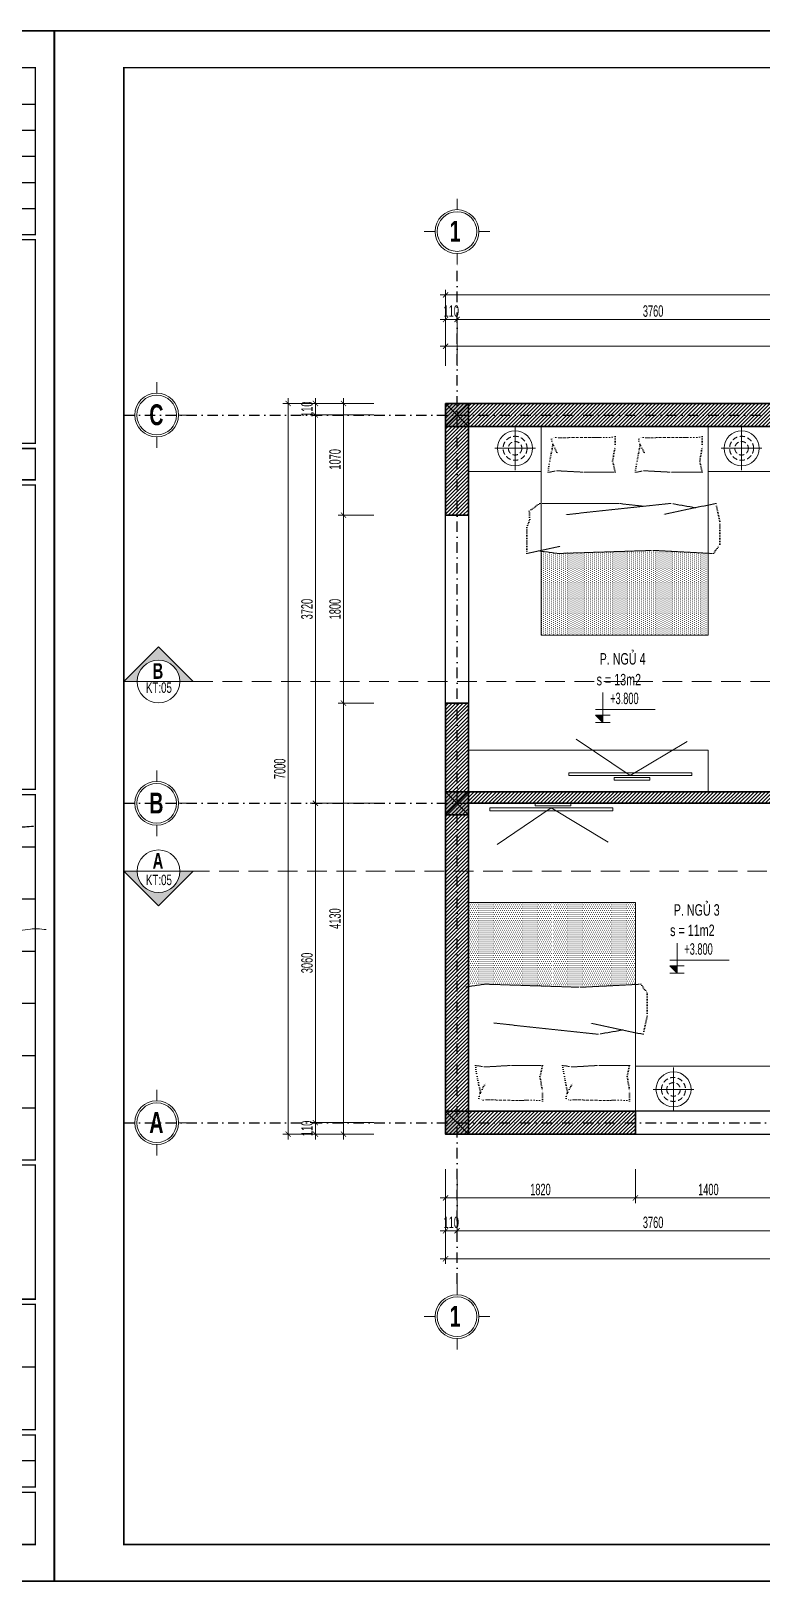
# Model space of a CAD drawing. Header units: inches. Extents: x 274208 to 641690, y -81912 to 129129.
# Drawn here: x 447897 to 454897, y 89217 to 104067 of the extents above; entities that cross this region are included whole.
import ezdxf
from ezdxf.enums import TextEntityAlignment as Align

# ---------------------------------------------------------------- set-up
doc = ezdxf.new("R2010")
doc.units = ezdxf.units.IN
doc.header["$MEASUREMENT"] = 0
doc.header["$PDMODE"] = 3
for name, pattern in [('$1$HIDDEN', [0.375, 0.25, -0.125]), ('ACAD_ISO07W100', [3, 0, -3]), ('DASHDOT', [1, 0.5, -0.25, 0, -0.25]), ('HIDDEN', [0.375, 0.25, -0.125])]:
    doc.linetypes.add(name, pattern=pattern)
for name, color, linetype, lineweight in [('01.Cut', 255, 'Continuous', 35), ('02.Thay', 145, 'Continuous', 20), ('03.Manh', 251, 'Continuous', 13), ('05.Text', 253, 'Continuous', 18), ('06.betong', 2, 'Continuous', 35), ('08.Dim', 156, 'Continuous', 15), ('09.Hatch', 250, 'Continuous', 5), ('11.Khung bo', 32, 'Continuous', 50), ('12.Khung', 36, 'Continuous', 25), ('DIM', 252, 'Continuous', 20), ('NN_KI HIEU', 22, 'Continuous', 18)]:
    doc.layers.add(name, color=color, linetype=linetype, lineweight=lineweight)
for name, color, linetype in [('NET VUA', 143, 'Continuous'), ('text', 7, 'Continuous'), ('TRUC', 250, 'DASHDOT')]:
    doc.layers.add(name, color=color, linetype=linetype)
doc.layers.add('Tpl_Bound', color=1, linetype='Continuous', plot=False)
doc.styles.add('AVANTH', font='')
doc.styles.add('AVANTHB', font='')
doc.styles.add('TT5_Text Dim', font='hoatbif.shx', dxfattribs={"width": 0.6})
doc.styles.get('AVANTH').set_extended_font_data('.VnAvantH')
doc.styles.get('AVANTHB').set_extended_font_data('.VnAvantH', bold=True)
doc.dimstyles.new('TT5_Dim 1-50', dxfattribs={"dimscale": 50, "dimtxt": 2.2, "dimasz": 1, "dimexe": 1, "dimexo": 0.5, "dimgap": 0.5, "dimtad": 1, "dimdec": 0, "dimzin": 0, "dimdsep": 46, "dimtxsty": 'TT5_Text Dim', "dimblk": 'ARCHTICK', "dimcen": 0, "dimdle": 1, "dimclrd": 256, "dimclre": 256, "dimclrt": 1, "dimadec": 0, "dimazin": 0, "dimtfac": 0.015, "dimtdec": 0, "dimtix": 1, "dimtmove": 2, "dimatfit": 3, "dimldrblk": 'DOT', "dimfxl": 1, "dimtolj": 1, "dimtzin": 0, "dimlwd": -1, "dimlwe": -1, "dimarcsym": 1})

# ---------------------------------------------------------------- blocks, each defined once
blk = doc.blocks.new('100')
at = {"layer": '05.Text', "color": 1}
blk.add_arc((1901175, -931477), 3.2, 294.4268, 78.1554, dxfattribs=at)
for points, knots in [([(1899973, -931202), (1899967, -931200), (1899954, -931196), (1899938, -931203), (1899921, -931213), (1899904, -931232), (1899888, -931254), (1899873, -931280), (1899858, -931304), (1899845, -931331), (1899823, -931367), (1899803, -931414), (1899787, -931444), (1899771, -931483), (1899770, -931436), (1899785, -931413), (1899815, -931393), (1899836, -931391), (1899852, -931395), (1899861, -931406), (1899863, -931422), (1899859, -931447), (1899853, -931471), (1899843, -931498), (1899835, -931518), (1899808, -931572), (1899849, -931495), (1899866, -931465), (1899879, -931439), (1899894, -931428), (1899907, -931427), (1899911, -931438), (1899910, -931450), (1899905, -931465), (1899898, -931484), (1899890, -931509), (1899883, -931532), (1899866, -931581), (1899892, -931515), (1899904, -931486), (1899917, -931461), (1899934, -931439), (1899958, -931433), (1899972, -931447), (1899973, -931464), (1899969, -931478), (1899965, -931493), (1899957, -931508), (1899946, -931551), (1899963, -931503), (1899974, -931480), (1899983, -931445), (1900000, -931421), (1900020, -931411), (1900038, -931414), (1900044, -931426), (1900043, -931438), (1900042, -931451), (1900040, -931464), (1900037, -931478), (1900033, -931488), (1900029, -931500), (1900023, -931514), (1900006, -931554), (1900039, -931496), (1900053, -931468), (1900076, -931426), (1900096, -931405), (1900119, -931393), (1900136, -931407), (1900135, -931429), (1900129, -931452), (1900118, -931473), (1900113, -931491), (1900104, -931504), (1900098, -931513), (1900083, -931522), (1900083, -931497), (1900082, -931479), (1900087, -931447), (1900090, -931412), (1900108, -931364), (1900141, -931301), (1900188, -931216), (1900258, -931142), (1900329, -931084), (1900391, -931029), (1900463, -930996), (1900528, -930964), (1900585, -930952), (1900634, -930954), (1900661, -930993), (1900653, -931044), (1900623, -931100), (1900584, -931174), (1900522, -931236), (1900461, -931308), (1900391, -931375), (1900300, -931445), (1900213, -931523), (1900118, -931599), (1900022, -931665), (1899919, -931736), (1899859, -931775), (1899777, -931844), (1899852, -931830), (1899893, -931817), (1899948, -931795), (1900035, -931760), (1900144, -931709), (1900291, -931663), (1900444, -931614), (1900591, -931565), (1900725, -931540), (1900843, -931517), (1900958, -931495), (1901071, -931492), (1901141, -931484), (1901176, -931480)], [0, 0, 0, 0, 19.742736, 37.133711, 51.551109, 77.355177, 111.043228, 134.8749, 168.044937, 195.531963, 223.83206, 296.579604, 334.006538, 354.862187, 374.114917, 422.887411, 452.068937, 474.719362, 486.70833, 499.788035, 516.471079, 533.408581, 573.712401, 591.872122, 617.766461, 649.305708, 711.400313, 744.882204, 779.031282, 791.720508, 801.10504, 810.905666, 823.841208, 837.146436, 855.839349, 886.372303, 913.743024, 937.882632, 993.135332, 1012.578644, 1046.559001, 1074.358066, 1094.38071, 1111.558876, 1125.489315, 1142.037403, 1155.384571, 1170.812574, 1201.849995, 1226.568972, 1266.374313, 1298.841021, 1330.027806, 1350.1848, 1365.448368, 1376.030322, 1387.990701, 1400.504845, 1415.805625, 1427.557431, 1441.212789, 1450.201596, 1464.583471, 1494.495999, 1521.199494, 1587.987784, 1627.792367, 1655.66996, 1679.533207, 1692.164413, 1714.474488, 1740.036894, 1764.968925, 1782.60841, 1796.472323, 1809.830826, 1819.292283, 1836.233739, 1857.253702, 1884.806496, 1928.743175, 1964.457309, 2034.976788, 2144.109914, 2252.814524, 2339.891273, 2418.018128, 2499.388796, 2576.721957, 2632.226097, 2677.858721, 2710.777511, 2760.683591, 2822.385174, 2904.062327, 3008.271093, 3084.765208, 3187.609521, 3297.787944, 3427.826967, 3540.554364, 3658.919114, 3783.110455, 3891.383702, 3938.835148, 3988.246142, 4029.992376, 4088.279873, 4157.519033, 4314.85278, 4446.156677, 4620.795453, 4796.781347, 4910.081883, 5030.401018, 5157.390076, 5260.768552, 5368.159844, 5368.159844, 5368.159844, 5368.159844]), ([(1899807, -931830), (1899808, -931830), (1899809, -931830), (1899811, -931830), (1899812, -931830), (1899815, -931830), (1899816, -931830), (1899821, -931829), (1899824, -931829), (1899831, -931827), (1899835, -931827), (1899842, -931825), (1899845, -931825), (1899855, -931822), (1899860, -931821), (1899870, -931818), (1899875, -931816), (1899882, -931814), (1899884, -931813), (1899893, -931810), (1899900, -931807), (1899913, -931802), (1899920, -931800), (1899931, -931795), (1899935, -931793), (1899943, -931790), (1899946, -931789), (1899953, -931786), (1899956, -931785), (1899966, -931781), (1899972, -931778), (1899985, -931773), (1899991, -931771), (1900002, -931766), (1900006, -931765), (1900015, -931761), (1900019, -931759), (1900032, -931754), (1900040, -931750), (1900066, -931739), (1900083, -931731), (1900108, -931721), (1900116, -931717), (1900131, -931711), (1900137, -931709), (1900149, -931704), (1900154, -931702), (1900165, -931698), (1900170, -931696), (1900186, -931691), (1900197, -931687), (1900229, -931676), (1900250, -931670), (1900281, -931660), (1900290, -931657), (1900310, -931651), (1900319, -931647), (1900348, -931638), (1900367, -931632), (1900397, -931622), (1900407, -931619), (1900427, -931612), (1900437, -931609), (1900456, -931603), (1900465, -931600), (1900494, -931591), (1900513, -931584), (1900541, -931576), (1900550, -931573), (1900570, -931567), (1900581, -931565), (1900597, -931560), (1900603, -931559), (1900622, -931554), (1900634, -931551), (1900659, -931546), (1900671, -931544), (1900692, -931540), (1900701, -931538), (1900716, -931535), (1900723, -931534), (1900737, -931531), (1900744, -931530), (1900765, -931526), (1900779, -931523), (1900801, -931519), (1900809, -931518), (1900825, -931514), (1900833, -931513), (1900855, -931509), (1900870, -931506), (1900892, -931502), (1900900, -931501), (1900923, -931497), (1900939, -931494), (1900958, -931492), (1900962, -931492), (1900971, -931491), (1900975, -931490), (1900987, -931489), (1900995, -931489), (1901020, -931487), (1901037, -931486), (1901058, -931485), (1901063, -931485), (1901074, -931484), (1901080, -931484), (1901093, -931483), (1901099, -931482), (1901118, -931480), (1901130, -931479), (1901154, -931477), (1901165, -931475), (1901176, -931474)], [20.328887, 20.328887, 20.328887, 20.328887, 20.34966, 20.34966, 20.370433, 20.370433, 20.391207, 20.391207, 20.434161, 20.434161, 20.477115, 20.477115, 20.520069, 20.520069, 20.602897, 20.602897, 20.685725, 20.685725, 20.73073, 20.73073, 20.841809, 20.841809, 20.952889, 20.952889, 21.022543, 21.022543, 21.07671, 21.07671, 21.130876, 21.130876, 21.239209, 21.239209, 21.346164, 21.346164, 21.41774, 21.41774, 21.489317, 21.489317, 21.632469, 21.632469, 21.918775, 21.918775, 22.055033, 22.055033, 22.161922, 22.161922, 22.248189, 22.248189, 22.334455, 22.334455, 22.506988, 22.506988, 22.852054, 22.852054, 23.007369, 23.007369, 23.162684, 23.162684, 23.473314, 23.473314, 23.645655, 23.645655, 23.799507, 23.799507, 23.953358, 23.953358, 24.261061, 24.261061, 24.408804, 24.408804, 24.575973, 24.575973, 24.672801, 24.672801, 24.866458, 24.866458, 25.060115, 25.060115, 25.196763, 25.196763, 25.305273, 25.305273, 25.413783, 25.413783, 25.630804, 25.630804, 25.76457, 25.76457, 25.881574, 25.881574, 26.112213, 26.112213, 26.23287, 26.23287, 26.474182, 26.474182, 26.537592, 26.537592, 26.601002, 26.601002, 26.727823, 26.727823, 26.981464, 26.981464, 27.056988, 27.056988, 27.154575, 27.154575, 27.252161, 27.252161, 27.447334, 27.447334, 27.617006, 27.617006, 27.617006, 27.617006]), ([(1900027, -933500), (1900028, -933495), (1900029, -933475), (1900010, -933522), (1900041, -933557), (1900095, -933511), (1900154, -933461), (1900222, -933393), (1900280, -933312), (1900318, -933248), (1900355, -933202), (1900345, -933163), (1900297, -933190), (1900265, -933226), (1900221, -933280), (1900168, -933361), (1900108, -933445), (1900075, -933539), (1900057, -933597), (1900065, -933630), (1900077, -933654), (1900123, -933629), (1900176, -933586), (1900391, -933344), (1900537, -933217), (1900787, -932865), (1900665, -932986), (1900598, -933094), (1900494, -933261), (1900413, -933391), (1900396, -933454), (1900395, -933492), (1900470, -933407), (1900493, -933365), (1900645, -933168), (1900543, -933294), (1900513, -933336), (1900502, -933367), (1900498, -933393), (1900534, -933398), (1900569, -933370), (1900603, -933334), (1900678, -933245), (1900567, -933315), (1900453, -933362), (1900586, -933347), (1900655, -933323), (1900766, -933306), (1900830, -933287), (1900975, -933278), (1900875, -933295), (1900785, -933350), (1900604, -933442), (1900351, -933549), (1899955, -933689), (1899652, -933774), (1899240, -933977), (1899913, -933722), (1900222, -933624), (1900688, -933511), (1901024, -933457), (1901268, -933437), (1901368, -933451), (1901426, -933459)], [0, 0, 0, 0, 13.001549, 45.182046, 75.147666, 135.108377, 209.641321, 330.219786, 413.431736, 506.039568, 562.398795, 572.463919, 614.687261, 666.540181, 742.379066, 813.202468, 960.332922, 1047.085289, 1116.051756, 1131.302675, 1149.586427, 1184.79628, 1250.847983, 1377.568732, 2101.569807, 2168.068812, 2267.843813, 2387.363722, 2649.028258, 2817.08725, 2833.831444, 2854.618351, 2901.709158, 3027.903615, 3176.185809, 3269.626432, 3330.368571, 3346.796885, 3372.809813, 3391.190007, 3437.370987, 3499.325704, 3566.136718, 3664.560559, 3739.363206, 3816.79641, 3907.070556, 4014.590981, 4111.202593, 4196.764677, 4225.616608, 4342.07839, 4556.167365, 4806.734713, 5180.847788, 5782.871818, 5867.791252, 6344.624172, 6742.186194, 7236.015034, 7661.393477, 7790.355718, 7964.394921, 7964.394921, 7964.394921, 7964.394921])]:
    blk.add_open_spline(points, degree=3, knots=knots, dxfattribs=at)
at = {"layer": '11.Khung bo', "const_width": 26.7}
for points in [[(1860913, -945240), (1860913, -916940), (1896063, -916940), (1896063, -945240)], [(1896213, -920140), (1896213, -916940), (1901213, -916940), (1901213, -920140)], [(1896213, -924140), (1901213, -924140), (1901213, -920240), (1896213, -920240)], [(1896213, -924840), (1901213, -924840), (1901213, -924240), (1896213, -924240)], [(1896213, -930771), (1901213, -930771), (1901213, -924940), (1896213, -924940)], [(1896213, -937871), (1901213, -937871), (1901213, -930871), (1896213, -930871)], [(1896213, -940540), (1901213, -940540), (1901213, -937971), (1896213, -937971)], [(1896213, -943040), (1901213, -943040), (1901213, -940640), (1896213, -940640)], [(1896213, -944140), (1901213, -944140), (1901213, -943140), (1896213, -943140)], [(1896213, -945240), (1901213, -945240), (1901213, -944240), (1896213, -944240)]]:
    blk.add_lwpolyline(points, close=True, dxfattribs=at)
at = {"layer": '12.Khung'}
for p, q in [((1896213, -917640), (1901213, -917640)), ((1896213, -918140), (1901213, -918140)), ((1896213, -918640), (1901213, -918640)), ((1896213, -919140), (1901213, -919140)), ((1896213, -919640), (1901213, -919640)), ((1896213, -931871), (1901213, -931871)), ((1896213, -932871), (1901213, -932871)), ((1896213, -933871), (1901213, -933871)), ((1896213, -934871), (1901213, -934871)), ((1896213, -935871), (1901213, -935871)), ((1896213, -936871), (1901213, -936871)), ((1901213, -941840), (1896213, -941840)), ((1901213, -943640), (1896213, -943640))]:
    blk.add_line(p, q, dxfattribs=at)
at = {"layer": '12.Khung', "color": 1}
blk.add_lwpolyline([(1901579, -945940), (1901579, -916240), (1859580, -916240), (1859580, -945940)], close=True, dxfattribs=at)
blk = doc.blocks.new('\xad3yjrtuktyl')
at = {"layer": '06.betong'}
blk.add_hatch(color=0, dxfattribs=at).paths.add_polyline_path([(-110, -110), (110, -110), (110, 110), (-110, 110)])
at = {"layer": '06.betong', "color": 0}
for p, q in [((-110, 110), (110, -110)), ((-110, -110), (110, 110))]:
    blk.add_line(p, q, dxfattribs=at)
blk.add_lwpolyline([(-110, -110), (110, -110), (110, 110), (-110, 110)], close=True, dxfattribs=at)
blk = doc.blocks.new('tivias')
at = {"layer": '03.Manh'}
for points in [[(40, -539), (40, 510), (64, 510), (64, -539)], [(0, 152), (23, 152), (23, -152), (0, -152)]]:
    blk.add_lwpolyline(points, close=True, dxfattribs=at)
at = {"layer": '09.Hatch'}
for q in [(331, 470), (351, -476)]:
    blk.add_line((40, -15), q, dxfattribs=at)
blk = doc.blocks.new('den tab')
at = {"color": 8}
for p, q in [((0, -195), (0, 195)), ((211, 0), (-211, 0))]:
    blk.add_line(p, q, dxfattribs=at)
at = {"layer": '02.Thay'}
blk.add_circle((0, 0), 168, dxfattribs=at)
at = {"layer": '03.Manh', "linetype": 'HIDDEN', "ltscale": 200}
for radius in [115, 65]:
    blk.add_circle((0, 0), radius, dxfattribs=at)
blk = doc.blocks.new('BLOCK GIUONG')
at = {"layer": '09.Hatch'}
h = blk.add_hatch(dxfattribs=at)
h.set_pattern_fill('DOTS', color=256, scale=300, style=0)
h.set_pattern_definition([(360, (-900, 1442.953), (9.375, -18.75), [0, -18.75])])
h.paths.add_polyline_path([(813, -376), (786, -900), (0, -900), (0, 700), (792, 700), (783, 633)])
at = {"layer": '03.Manh', "linetype": 'ACAD_ISO07W100', "ltscale": 5}
for points in [[(1237, -271), (1263, -41), (1263, 713), (1189, 814), (1109, 809), (1032, 837), (783, 837), (854, 503)], [(808, 721), (783, 539), (813, -376), (783, -952)], [(1561, 633), (1576, 546), (1561, 280), (1561, -8)], [(1820, 587), (1755, 600), (1705, 610), (1668, 617), (1640, 622), (1618, 626), (1600, 629), (1582, 631), (1561, 633)], [(1903, -8), (1899, 18), (1896, 45), (1895, 72), (1895, 100), (1895, 129), (1896, 160), (1896, 193), (1896, 228), (1896, 266), (1896, 306), (1895, 347), (1894, 388), (1893, 428), (1892, 466), (1892, 501), (1892, 532), (1893, 558), (1892, 579), (1887, 593), (1877, 600), (1859, 599), (1831, 589), (1791, 570), (1736, 540)], [(1222, -778), (1263, -541), (1154, 475)], [(1561, -8), (1667, 15), (1804, -8)], [(1903, -8), (1804, -8)], [(1561, -203), (1576, -289), (1561, -556), (1561, -844)], [(1820, -249), (1755, -236), (1705, -226), (1668, -219), (1640, -214), (1618, -210), (1600, -207), (1582, -205), (1561, -203)], [(1903, -844), (1899, -818), (1896, -791), (1895, -764), (1895, -736), (1895, -707), (1896, -676), (1896, -643), (1896, -608), (1896, -570), (1896, -530), (1895, -489), (1894, -448), (1893, -408), (1892, -370), (1892, -335), (1892, -304), (1893, -278), (1892, -257), (1887, -243), (1877, -236), (1859, -237), (1831, -247), (1791, -266), (1736, -296)], [(783, -952), (868, -1013), (1089, -1013), (1263, -975), (1156, -466)], [(1561, -844), (1667, -821), (1804, -844)], [(1903, -844), (1804, -844)]]:
    blk.add_lwpolyline(points, dxfattribs=at)
at = {"layer": '03.Manh'}
blk.add_lwpolyline([(2000, -900), (2000, 700), (0, 700), (0, -900)], close=True, dxfattribs=at)
blk = doc.blocks.new('DANHTRUC')
for p, q in [((980383, -947347), (980383, -947137)), ((979963, -947767), (979753, -947767)), ((980803, -947767), (981013, -947767)), ((980383, -948187), (980383, -948397))]:
    blk.add_line(p, q)
for radius in [420, 380]:
    blk.add_circle((980383, -947767), radius)
blk = doc.blocks.new('A$C4E7C6F34')
at = {"layer": 'DIM'}
blk.add_hatch(color=256, dxfattribs=at).paths.add_polyline_path([(-38, 0), (-38, 138), (-178, 138)])
for p, q in [((-38, 576), (-38, 0)), ((964, 248), (-178, 248)), ((-178, 138), (101, 138)), ((-178, 138), (-38, 0)), ((-178, 0), (101, 0))]:
    blk.add_line(p, q, dxfattribs=at)
at = {"layer": 'text', "style": 'TT5_Text Dim', "flags": 8}
blk.add_attdef('%%P0.000', text='', height=220, dxfattribs=at).set_placement((102, 461), align=Align.MIDDLE_LEFT)
blk = doc.blocks.new('_ARCHTICK')
at = {"color": 0, "linetype": 'ByBlock', "const_width": 0.15}
blk.add_lwpolyline([(-0.5, -0.5), (0.5, 0.5)], dxfattribs=at)
blk = doc.blocks.new('*D126')
at = {"layer": '08.Dim', "transparency": 16777216}
for p, q in [((450893, 100548), (450893, 99378)), ((451184, 100498), (450843, 100498)), ((451184, 99428), (450843, 99428))]:
    blk.add_line(p, q, dxfattribs=at)
at = {"layer": 'Defpoints', "color": 0, "transparency": 16777216}
for p in [(451209, 100498), (450893, 99428), (451209, 99428)]:
    blk.add_point(p, dxfattribs=at)
at = {"layer": '08.Dim', "transparency": 16777216, "xscale": 50, "yscale": 50, "zscale": 50}
for p, rotation in [((450893, 100498), 90), ((450893, 99428), 270)]:
    blk.add_blockref('_ARCHTICK', p, dxfattribs=dict(at, rotation=rotation))
at = {"layer": '08.Dim', "color": 1, "transparency": 16777216, "insert": (450813, 99963), "char_height": 110, "attachment_point": 5, "rotation": 90, "style": 'TT5_Text Dim'}
blk.add_mtext('\\A1;1070', dxfattribs=at)
blk = doc.blocks.new('_DOT')
at = {"color": 1, "linetype": 'ByBlock'}
blk.add_line((-0.5, 0), (-1, 0), dxfattribs=at)
at = {"color": 1, "linetype": 'ByBlock', "const_width": 0.5}
blk.add_lwpolyline([(-0.25, 0, 1), (0.25, 0, 1)], format="xyb", close=True, dxfattribs=at)
blk = doc.blocks.new('*D127')
at = {"layer": '08.Dim', "transparency": 16777216}
for p, q in [((451184, 99428), (450843, 99428)), ((450893, 99478), (450893, 97578)), ((451184, 97628), (450843, 97628))]:
    blk.add_line(p, q, dxfattribs=at)
at = {"layer": 'Defpoints', "color": 0, "transparency": 16777216}
for p in [(451209, 99428), (450893, 97628), (451209, 97628)]:
    blk.add_point(p, dxfattribs=at)
at = {"layer": '08.Dim', "transparency": 16777216, "xscale": 50, "yscale": 50, "zscale": 50}
for p, rotation in [((450893, 99428), 90), ((450893, 97628), 270)]:
    blk.add_blockref('_ARCHTICK', p, dxfattribs=dict(at, rotation=rotation))
at = {"layer": '08.Dim', "color": 1, "transparency": 16777216, "insert": (450813, 98528), "char_height": 110, "attachment_point": 5, "rotation": 90, "style": 'TT5_Text Dim'}
blk.add_mtext('\\A1;1800', dxfattribs=at)
blk = doc.blocks.new('*D128')
at = {"layer": '08.Dim', "transparency": 16777216}
for p, q in [((451184, 97628), (450843, 97628)), ((450893, 97678), (450893, 93448)), ((451184, 93498), (450843, 93498))]:
    blk.add_line(p, q, dxfattribs=at)
at = {"layer": 'Defpoints', "color": 0, "transparency": 16777216}
for p in [(451209, 97628), (450893, 93498), (451209, 93498)]:
    blk.add_point(p, dxfattribs=at)
at = {"layer": '08.Dim', "transparency": 16777216, "xscale": 50, "yscale": 50, "zscale": 50}
for p, rotation in [((450893, 97628), 90), ((450893, 93498), 270)]:
    blk.add_blockref('_ARCHTICK', p, dxfattribs=dict(at, rotation=rotation))
at = {"layer": '08.Dim', "color": 1, "transparency": 16777216, "insert": (450813, 95563), "char_height": 110, "attachment_point": 5, "rotation": 90, "style": 'TT5_Text Dim'}
blk.add_mtext('\\A1;4130', dxfattribs=at)
blk = doc.blocks.new('*D129')
at = {"layer": '08.Dim', "transparency": 16777216}
for p, q in [((450624, 100498), (450624, 100548)), ((451184, 100498), (450574, 100498)), ((451184, 100388), (450574, 100388)), ((450624, 100498), (450624, 100388)), ((450624, 100388), (450624, 100338))]:
    blk.add_line(p, q, dxfattribs=at)
at = {"layer": 'Defpoints', "color": 0, "transparency": 16777216}
for p in [(450624, 100388), (451209, 100498), (451209, 100388)]:
    blk.add_point(p, dxfattribs=at)
at = {"layer": '08.Dim', "transparency": 16777216, "xscale": 50, "yscale": 50, "zscale": 50}
for p, rotation in [((450624, 100498), 270), ((450624, 100388), 90)]:
    blk.add_blockref('_ARCHTICK', p, dxfattribs=dict(at, rotation=rotation))
at = {"layer": '08.Dim', "color": 1, "transparency": 16777216, "insert": (450544, 100443), "char_height": 110, "attachment_point": 5, "rotation": 90, "style": 'TT5_Text Dim'}
blk.add_mtext('\\A1;110', dxfattribs=at)
blk = doc.blocks.new('*D130')
at = {"layer": '08.Dim', "transparency": 16777216}
for p, q in [((451184, 100388), (450574, 100388)), ((450624, 100438), (450624, 96618)), ((451184, 96668), (450574, 96668))]:
    blk.add_line(p, q, dxfattribs=at)
at = {"layer": 'Defpoints', "color": 0, "transparency": 16777216}
for p in [(451209, 100388), (450624, 96668), (451209, 96668)]:
    blk.add_point(p, dxfattribs=at)
at = {"layer": '08.Dim', "transparency": 16777216, "xscale": 50, "yscale": 50, "zscale": 50}
for p, rotation in [((450624, 100388), 90), ((450624, 96668), 270)]:
    blk.add_blockref('_ARCHTICK', p, dxfattribs=dict(at, rotation=rotation))
at = {"layer": '08.Dim', "color": 1, "transparency": 16777216, "insert": (450544, 98528), "char_height": 110, "attachment_point": 5, "rotation": 90, "style": 'TT5_Text Dim'}
blk.add_mtext('\\A1;3720', dxfattribs=at)
blk = doc.blocks.new('*D131')
at = {"layer": '08.Dim', "transparency": 16777216}
for p, q in [((450624, 96718), (450624, 93558)), ((451184, 96668), (450574, 96668)), ((451184, 93608), (450574, 93608))]:
    blk.add_line(p, q, dxfattribs=at)
at = {"layer": 'Defpoints', "color": 0, "transparency": 16777216}
for p in [(451209, 96668), (450624, 93608), (451209, 93608)]:
    blk.add_point(p, dxfattribs=at)
at = {"layer": '08.Dim', "transparency": 16777216, "xscale": 50, "yscale": 50, "zscale": 50}
for p, rotation in [((450624, 96668), 90), ((450624, 93608), 270)]:
    blk.add_blockref('_ARCHTICK', p, dxfattribs=dict(at, rotation=rotation))
at = {"layer": '08.Dim', "color": 1, "transparency": 16777216, "insert": (450544, 95138), "char_height": 110, "attachment_point": 5, "rotation": 90, "style": 'TT5_Text Dim'}
blk.add_mtext('\\A1;3060', dxfattribs=at)
blk = doc.blocks.new('*D132')
at = {"layer": '08.Dim', "transparency": 16777216}
for p, q in [((451184, 93608), (450574, 93608)), ((450624, 93608), (450624, 93658)), ((450624, 93608), (450624, 93498)), ((451184, 93498), (450574, 93498)), ((450624, 93498), (450624, 93448))]:
    blk.add_line(p, q, dxfattribs=at)
at = {"layer": 'Defpoints', "color": 0, "transparency": 16777216}
for p in [(451209, 93608), (450624, 93498), (451209, 93498)]:
    blk.add_point(p, dxfattribs=at)
at = {"layer": '08.Dim', "transparency": 16777216, "xscale": 50, "yscale": 50, "zscale": 50}
for p, rotation in [((450624, 93608), 270), ((450624, 93498), 90)]:
    blk.add_blockref('_ARCHTICK', p, dxfattribs=dict(at, rotation=rotation))
at = {"layer": '08.Dim', "color": 1, "transparency": 16777216, "insert": (450544, 93553), "char_height": 110, "attachment_point": 5, "rotation": 90, "style": 'TT5_Text Dim'}
blk.add_mtext('\\A1;110', dxfattribs=at)
blk = doc.blocks.new('*D133')
at = {"layer": '08.Dim', "transparency": 16777216}
for p, q in [((450363, 100548), (450363, 93448)), ((451184, 100498), (450313, 100498)), ((451184, 93498), (450313, 93498))]:
    blk.add_line(p, q, dxfattribs=at)
at = {"layer": 'Defpoints', "color": 0, "transparency": 16777216}
for p in [(451209, 100498), (450363, 93498), (451209, 93498)]:
    blk.add_point(p, dxfattribs=at)
at = {"layer": '08.Dim', "transparency": 16777216, "xscale": 50, "yscale": 50, "zscale": 50}
for p, rotation in [((450363, 100498), 90), ((450363, 93498), 270)]:
    blk.add_blockref('_ARCHTICK', p, dxfattribs=dict(at, rotation=rotation))
at = {"layer": '08.Dim', "color": 1, "transparency": 16777216, "insert": (450283, 96998), "char_height": 110, "attachment_point": 5, "rotation": 90, "style": 'TT5_Text Dim'}
blk.add_mtext('\\A1;7000', dxfattribs=at)
blk = doc.blocks.new('*D134')
at = {"layer": '08.Dim', "transparency": 16777216}
for p, q in [((451872, 93162), (451872, 92837)), ((453692, 93162), (453692, 92837)), ((451822, 92887), (453742, 92887))]:
    blk.add_line(p, q, dxfattribs=at)
at = {"layer": 'Defpoints', "color": 0, "transparency": 16777216}
for p in [(451872, 93187), (453692, 93187), (453692, 92887)]:
    blk.add_point(p, dxfattribs=at)
at = {"layer": '08.Dim', "transparency": 16777216, "xscale": 50, "yscale": 50, "zscale": 50, "rotation": 180}
blk.add_blockref('_ARCHTICK', (451872, 92887), dxfattribs=at)
at = {"layer": '08.Dim', "transparency": 16777216, "xscale": 50, "yscale": 50, "zscale": 50}
blk.add_blockref('_ARCHTICK', (453692, 92887), dxfattribs=at)
at = {"layer": '08.Dim', "color": 1, "transparency": 16777216, "insert": (452782, 92967), "char_height": 110, "attachment_point": 5, "style": 'TT5_Text Dim'}
blk.add_mtext('\\A1;1820', dxfattribs=at)
blk = doc.blocks.new('*D135')
at = {"layer": '08.Dim', "transparency": 16777216}
for p, q in [((453692, 93162), (453692, 92837)), ((455092, 93162), (455092, 92837)), ((453642, 92887), (455142, 92887))]:
    blk.add_line(p, q, dxfattribs=at)
at = {"layer": 'Defpoints', "color": 0, "transparency": 16777216}
for p in [(453692, 93187), (455092, 93187), (455092, 92887)]:
    blk.add_point(p, dxfattribs=at)
at = {"layer": '08.Dim', "transparency": 16777216, "xscale": 50, "yscale": 50, "zscale": 50, "rotation": 180}
blk.add_blockref('_ARCHTICK', (453692, 92887), dxfattribs=at)
at = {"layer": '08.Dim', "transparency": 16777216, "xscale": 50, "yscale": 50, "zscale": 50}
blk.add_blockref('_ARCHTICK', (455092, 92887), dxfattribs=at)
at = {"layer": '08.Dim', "color": 1, "transparency": 16777216, "insert": (454392, 92967), "char_height": 110, "attachment_point": 5, "style": 'TT5_Text Dim'}
blk.add_mtext('\\A1;1400', dxfattribs=at)
blk = doc.blocks.new('*D141')
at = {"layer": '08.Dim', "transparency": 16777216}
for p, q in [((451872, 93162), (451872, 92522)), ((451982, 93162), (451982, 92522)), ((451872, 92572), (451822, 92572)), ((451872, 92572), (451982, 92572)), ((451982, 92572), (452032, 92572))]:
    blk.add_line(p, q, dxfattribs=at)
at = {"layer": 'Defpoints', "color": 0, "transparency": 16777216}
for p in [(451872, 93187), (451982, 93187), (451982, 92572)]:
    blk.add_point(p, dxfattribs=at)
at = {"layer": '08.Dim', "transparency": 16777216, "xscale": 50, "yscale": 50, "zscale": 50}
blk.add_blockref('_ARCHTICK', (451872, 92572), dxfattribs=at)
at = {"layer": '08.Dim', "transparency": 16777216, "xscale": 50, "yscale": 50, "zscale": 50, "rotation": 180}
blk.add_blockref('_ARCHTICK', (451982, 92572), dxfattribs=at)
at = {"layer": '08.Dim', "color": 1, "transparency": 16777216, "insert": (451927, 92652), "char_height": 110, "attachment_point": 5, "style": 'TT5_Text Dim'}
blk.add_mtext('\\A1;110', dxfattribs=at)
blk = doc.blocks.new('*D142')
at = {"layer": '08.Dim', "transparency": 16777216}
for p, q in [((451982, 93162), (451982, 92522)), ((455742, 93162), (455742, 92522)), ((451932, 92572), (455792, 92572))]:
    blk.add_line(p, q, dxfattribs=at)
at = {"layer": 'Defpoints', "color": 0, "transparency": 16777216}
for p in [(451982, 93187), (455742, 93187), (455742, 92572)]:
    blk.add_point(p, dxfattribs=at)
at = {"layer": '08.Dim', "transparency": 16777216, "xscale": 50, "yscale": 50, "zscale": 50, "rotation": 180}
blk.add_blockref('_ARCHTICK', (451982, 92572), dxfattribs=at)
at = {"layer": '08.Dim', "transparency": 16777216, "xscale": 50, "yscale": 50, "zscale": 50}
blk.add_blockref('_ARCHTICK', (455742, 92572), dxfattribs=at)
at = {"layer": '08.Dim', "color": 1, "transparency": 16777216, "insert": (453862, 92652), "char_height": 110, "attachment_point": 5, "style": 'TT5_Text Dim'}
blk.add_mtext('\\A1;3760', dxfattribs=at)
blk = doc.blocks.new('*D146')
at = {"layer": '08.Dim', "transparency": 16777216}
for p, q in [((451872, 93162), (451872, 92254)), ((464172, 93162), (464172, 92254)), ((451822, 92304), (464222, 92304))]:
    blk.add_line(p, q, dxfattribs=at)
at = {"layer": 'Defpoints', "color": 0, "transparency": 16777216}
for p in [(451872, 93187), (464172, 93187), (464172, 92304)]:
    blk.add_point(p, dxfattribs=at)
at = {"layer": '08.Dim', "transparency": 16777216, "xscale": 50, "yscale": 50, "zscale": 50, "rotation": 180}
blk.add_blockref('_ARCHTICK', (451872, 92304), dxfattribs=at)
at = {"layer": '08.Dim', "transparency": 16777216, "xscale": 50, "yscale": 50, "zscale": 50}
blk.add_blockref('_ARCHTICK', (464172, 92304), dxfattribs=at)
at = {"layer": '08.Dim', "color": 1, "transparency": 16777216, "insert": (458022, 92384), "char_height": 110, "attachment_point": 5, "style": 'TT5_Text Dim'}
blk.add_mtext('\\A1;12300', dxfattribs=at)
blk = doc.blocks.new('*D147')
at = {"layer": '08.Dim', "transparency": 16777216}
for p, q in [((451822, 101046), (462202, 101046)), ((451872, 100859), (451872, 101096)), ((462152, 100859), (462152, 101096))]:
    blk.add_line(p, q, dxfattribs=at)
at = {"layer": 'Defpoints', "color": 0, "transparency": 16777216}
for p in [(462152, 101046), (451872, 100834), (462152, 100834)]:
    blk.add_point(p, dxfattribs=at)
at = {"layer": '08.Dim', "transparency": 16777216, "xscale": 50, "yscale": 50, "zscale": 50, "rotation": 180}
blk.add_blockref('_ARCHTICK', (451872, 101046), dxfattribs=at)
at = {"layer": '08.Dim', "transparency": 16777216, "xscale": 50, "yscale": 50, "zscale": 50}
blk.add_blockref('_ARCHTICK', (462152, 101046), dxfattribs=at)
at = {"layer": '08.Dim', "color": 1, "transparency": 16777216, "insert": (457012, 101126), "char_height": 110, "attachment_point": 5, "style": 'TT5_Text Dim'}
blk.add_mtext('\\A1;10280', dxfattribs=at)
blk = doc.blocks.new('*D149')
at = {"layer": '08.Dim', "transparency": 16777216}
for p, q in [((451872, 101303), (451822, 101303)), ((451872, 100859), (451872, 101353)), ((451872, 101303), (451982, 101303)), ((451982, 100859), (451982, 101353)), ((451982, 101303), (452032, 101303))]:
    blk.add_line(p, q, dxfattribs=at)
at = {"layer": 'Defpoints', "color": 0, "transparency": 16777216}
for p in [(451982, 101303), (451872, 100834), (451982, 100834)]:
    blk.add_point(p, dxfattribs=at)
at = {"layer": '08.Dim', "transparency": 16777216, "xscale": 50, "yscale": 50, "zscale": 50}
blk.add_blockref('_ARCHTICK', (451872, 101303), dxfattribs=at)
at = {"layer": '08.Dim', "transparency": 16777216, "xscale": 50, "yscale": 50, "zscale": 50, "rotation": 180}
blk.add_blockref('_ARCHTICK', (451982, 101303), dxfattribs=at)
at = {"layer": '08.Dim', "color": 1, "transparency": 16777216, "insert": (451927, 101383), "char_height": 110, "attachment_point": 5, "style": 'TT5_Text Dim'}
blk.add_mtext('\\A1;110', dxfattribs=at)
blk = doc.blocks.new('*D150')
at = {"layer": '08.Dim', "transparency": 16777216}
for p, q in [((451932, 101303), (455792, 101303)), ((451982, 100859), (451982, 101353)), ((455742, 100859), (455742, 101353))]:
    blk.add_line(p, q, dxfattribs=at)
at = {"layer": 'Defpoints', "color": 0, "transparency": 16777216}
for p in [(455742, 101303), (451982, 100834), (455742, 100834)]:
    blk.add_point(p, dxfattribs=at)
at = {"layer": '08.Dim', "transparency": 16777216, "xscale": 50, "yscale": 50, "zscale": 50, "rotation": 180}
blk.add_blockref('_ARCHTICK', (451982, 101303), dxfattribs=at)
at = {"layer": '08.Dim', "transparency": 16777216, "xscale": 50, "yscale": 50, "zscale": 50}
blk.add_blockref('_ARCHTICK', (455742, 101303), dxfattribs=at)
at = {"layer": '08.Dim', "color": 1, "transparency": 16777216, "insert": (453862, 101383), "char_height": 110, "attachment_point": 5, "style": 'TT5_Text Dim'}
blk.add_mtext('\\A1;3760', dxfattribs=at)
blk = doc.blocks.new('*D154')
at = {"layer": '08.Dim', "transparency": 16777216}
for p, q in [((451872, 100859), (451872, 101588)), ((463872, 100859), (463872, 101588)), ((451822, 101538), (463922, 101538))]:
    blk.add_line(p, q, dxfattribs=at)
at = {"layer": 'Defpoints', "color": 0, "transparency": 16777216}
for p in [(463872, 101538), (451872, 100834), (463872, 100834)]:
    blk.add_point(p, dxfattribs=at)
at = {"layer": '08.Dim', "transparency": 16777216, "xscale": 50, "yscale": 50, "zscale": 50, "rotation": 180}
blk.add_blockref('_ARCHTICK', (451872, 101538), dxfattribs=at)
at = {"layer": '08.Dim', "transparency": 16777216, "xscale": 50, "yscale": 50, "zscale": 50}
blk.add_blockref('_ARCHTICK', (463872, 101538), dxfattribs=at)
at = {"layer": '08.Dim', "color": 1, "transparency": 16777216, "insert": (457872, 101618), "char_height": 110, "attachment_point": 5, "style": 'TT5_Text Dim'}
blk.add_mtext('\\A1;12000', dxfattribs=at)

msp = doc.modelspace()

# ---------------------------------------------------------------- hatches: boundary and pattern name
at = {"layer": '09.Hatch'}
h = msp.add_hatch(dxfattribs=at)
h.set_pattern_fill('ANSI31', color=256, scale=200)
h.set_pattern_definition([(45, (451872.16, 93497.585), (-17.67767, 17.67767), [])])
h.paths.add_polyline_path([(452092.2, 100277.6), (453642.2, 100277.6), (455742.2, 100277.6), (455742.2, 97817.6), (455852.2, 97817.6), (455852.2, 100277.6), (456352.2, 100277.6), (458652.2, 100277.6), (458652.2, 97817.6), (458872.2, 97817.6), (458872.2, 100277.6), (461932.2, 100277.6), (461932.2, 100027.6), (462152.2, 100027.6), (462152.2, 100497.6), (456352.2, 100497.6), (453642.2, 100497.6), (451872.2, 100497.6), (451872.2, 99427.6), (452092.2, 99427.6)])
h.paths.add_polyline_path([(452092.2, 96667.6), (455742.2, 96667.6), (455742.2, 96447.6), (455852.2, 96447.6), (455852.2, 96777.6), (455852.2, 96887.6), (455742.2, 96887.6), (455742.2, 96777.6), (452092.2, 96777.6), (452092.2, 97627.6), (451872.2, 97627.6), (451872.2, 94857.6), (451872.2, 93497.6), (453692.2, 93497.6), (453692.2, 93717.6), (452092.2, 93717.6), (452092.2, 94857.6)])
h.paths.add_polyline_path([(455742.2, 93717.6), (455092.2, 93717.6), (455092.2, 93497.6), (456852.2, 93497.6), (456852.2, 93717.6), (455852.2, 93717.6), (455852.2, 95017.6), (457742.2, 95017.6), (457742.2, 95127.6), (455852.2, 95127.6), (455852.2, 95517.6), (455742.2, 95517.6)])
h.paths.add_polyline_path([(459162.2, 93497.6), (459162.2, 93717.6), (458762.2, 93717.6), (458762.2, 95517.6), (458652.2, 95517.6), (458652.2, 95127.6), (458542.2, 95127.6), (458542.2, 95017.6), (458652.2, 95017.6), (458652.2, 93717.6), (457452.2, 93717.6), (457452.2, 93497.6)])
h.paths.add_polyline_path([(460362.2, 93717.6), (460362.2, 93497.6), (463872.2, 93497.6), (464172.2, 93497.6), (464172.2, 93717.6), (463872.2, 93717.6), (463872.2, 94717.6), (463982.2, 94717.6), (463982.2, 95117.6), (463652.2, 95117.6), (463652.2, 93717.6)])
h.paths.add_polyline_path([(462152.2, 96777.6), (462152.2, 97027.6), (461932.2, 97027.6), (461932.2, 96777.6), (458872.2, 96777.6), (458872.2, 96887.6), (458652.2, 96887.6), (458652.2, 96777.6), (458652.2, 96447.6), (458762.2, 96447.6), (458762.2, 96667.6), (461932.2, 96667.6), (461932.2, 96557.6), (463652.2, 96557.6), (463872.2, 96557.6), (463872.2, 96777.6), (462872.2, 96777.6)])
for points in [[(449325, 97834.6), (449453.1, 97834.6), (449120.5, 98167.3), (448787.8, 97834.6), (448915.9, 97834.6, -0.4142136), (449120.5, 98039.2, -0.4142136)], [(449325, 96016.5), (449453.1, 96016.5), (449120.5, 95683.8), (448787.8, 96016.5), (448915.9, 96016.5, 0.4142136), (449120.5, 95812, 0.4142136)]]:
    msp.add_hatch(color=256, dxfattribs=at).paths.add_polyline_path(points)
h = msp.add_hatch(dxfattribs=at)
h.set_pattern_fill('DOTS', color=256, scale=300, style=0)
h.set_pattern_definition([(360, (-7424.494, 8227.12), (9.375, -18.75), [0, -18.75])])
h.paths.add_polyline_path([(453168.1, 94904.6), (453692.2, 94931.8), (453692.2, 95717.6), (452092.2, 95717.6), (452092.2, 94925.3), (452159.4, 94934.5)])

# ---------------------------------------------------------------- linework, layer by layer
at = {"layer": '01.Cut'}
for p, q in [((453642.2, 100277.6), (452092.2, 100277.6)), ((452092.2, 100277.6), (452092.2, 99427.6)), ((455742.2, 100277.6), (453642.2, 100277.6)), ((452092.2, 99427.6), (451872.2, 99427.6)), ((452092.2, 97627.6), (451872.2, 97627.6)), ((452092.2, 97627.6), (452092.2, 96777.6)), ((452092.2, 96777.6), (455742.2, 96777.6)), ((452092.2, 96667.6), (452092.2, 94857.6)), ((452092.2, 96667.6), (455742.2, 96667.6)), ((452092.2, 94857.6), (452092.2, 93717.6)), ((452092.2, 93717.6), (453692.2, 93717.6)), ((453692.2, 93717.6), (453692.2, 93497.6))]:
    msp.add_line(p, q, dxfattribs=at)
for points in [[(453642.2, 100497.6), (451872.2, 100497.6), (451872.2, 99427.6)], [(456352.2, 100497.6), (453642.2, 100497.6)], [(451872.2, 97627.6), (451872.2, 94857.6)], [(451872.2, 94857.6), (451872.2, 93497.6), (453692.2, 93497.6)]]:
    msp.add_lwpolyline(points, dxfattribs=at)
at = {"layer": '02.Thay'}
for p, q in [((449120.5, 98167.3), (448787.8, 97834.6)), ((449120.5, 98167.3), (449453.1, 97834.6)), ((448787.8, 97834.6), (448915.9, 97834.6)), ((449325, 97834.6), (448915.9, 97834.6)), ((449325, 97834.6), (449453.1, 97834.6)), ((448787.8, 96016.5), (448915.9, 96016.5)), ((449120.5, 95683.8), (448787.8, 96016.5)), ((449325, 96016.5), (448915.9, 96016.5)), ((449120.5, 95683.8), (449453.1, 96016.5)), ((449325, 96016.5), (449453.1, 96016.5))]:
    msp.add_line(p, q, dxfattribs=at)
for centre in [(449120.5, 97834.6), (449120.5, 96016.5)]:
    msp.add_circle(centre, 204.5, dxfattribs=at)
at = {"layer": '03.Manh'}
for p, q in [((452092.2, 99847.6), (452788.7, 99847.6)), ((454388.7, 99847.6), (455142.2, 99847.6)), ((452092.2, 97177.6), (454388.7, 97177.6)), ((454388.7, 97177.6), (454388.7, 96777.6)), ((453692.2, 94147.6), (455142.2, 94147.6))]:
    msp.add_line(p, q, dxfattribs=at)
msp.add_lwpolyline([(453692.2, 93717.6), (452092.2, 93717.6), (452092.2, 95717.6), (453692.2, 95717.6)], close=True, dxfattribs=at)
at = {"layer": '03.Manh', "linetype": 'ACAD_ISO07W100', "ltscale": 5}
for points in [[(452071.6, 94909.7), (452253.4, 94934.5), (453168.1, 94904.6), (453744.6, 94934.5)], [(453744.6, 94934.5), (453804.7, 94849.7), (453804.7, 94628.4), (453766.7, 94454.3), (453258.2, 94561.3)], [(453570, 94495.7), (453333.2, 94454.3), (452317.5, 94564.1)], [(452158.9, 94156.2), (452245.7, 94141.7), (452512.1, 94156.2), (452800.5, 94156.2)], [(452205.4, 93898), (452192.4, 93963.1), (452182.5, 94012.7), (452175.3, 94050), (452170.1, 94077.9), (452166.4, 94099.4), (452163.6, 94117.6), (452161.3, 94135.6), (452158.9, 94156.2)], [(452800.5, 94156.2), (452777.4, 94050.1), (452800.5, 93913.7)], [(452994.8, 94156.2), (453081.7, 94141.7), (453348.1, 94156.2), (453636.5, 94156.2)], [(453041.4, 93898), (453028.3, 93963.1), (453018.5, 94012.7), (453011.2, 94050), (453006, 94077.9), (453002.3, 94099.4), (452999.5, 94117.6), (452997.2, 94135.6), (452994.8, 94156.2)], [(453636.5, 94156.2), (453613.4, 94050.1), (453636.5, 93913.7)], [(452800.5, 93815), (452774, 93818.9), (452747.4, 93821.3), (452720.3, 93822.5), (452692.4, 93822.8), (452663.3, 93822.6), (452632.4, 93822), (452599.5, 93821.4), (452564.1, 93821.1), (452526, 93821.4), (452485.9, 93822), (452444.9, 93822.9), (452404, 93823.8), (452364, 93824.7), (452326, 93825.4), (452291, 93825.7), (452259.9, 93825.5), (452233.7, 93824.9), (452213.2, 93825.8), (452199.2, 93830.3), (452192.3, 93840.5), (452193.4, 93858.6), (452203.3, 93886.6), (452222.6, 93926.8), (452252.3, 93981.4)], [(452800.5, 93815), (452800.5, 93913.7)], [(453636.5, 93815), (453609.9, 93818.9), (453583.3, 93821.3), (453556.3, 93822.5), (453528.4, 93822.8), (453499.2, 93822.6), (453468.4, 93822), (453435.4, 93821.4), (453400, 93821.1), (453361.9, 93821.4), (453321.9, 93822), (453280.9, 93822.9), (453239.9, 93823.8), (453200, 93824.7), (453162, 93825.4), (453127, 93825.7), (453095.9, 93825.5), (453069.7, 93824.9), (453049.2, 93825.8), (453035.1, 93830.3), (453028.2, 93840.5), (453029.3, 93858.6), (453039.2, 93886.6), (453058.6, 93926.8), (453088.2, 93981.4)], [(453636.5, 93815), (453636.5, 93913.7)]]:
    msp.add_lwpolyline(points, dxfattribs=at)
at = {"layer": 'NET VUA'}
for points in [[(452092.2, 97627.6), (451872.2, 97627.6), (451872.2, 99427.6), (452092.2, 99427.6)], [(453692.2, 93497.6), (455092.2, 93497.6), (455092.2, 93717.6), (453692.2, 93717.6)]]:
    msp.add_lwpolyline(points, close=True, dxfattribs=at)
at = {"layer": 'NN_KI HIEU', "linetype": '$1$HIDDEN', "ltscale": 750}
for points in [[(449453.1, 97834.6), (465732.1, 97834.6)], [(449421.7, 96016.5), (465721.4, 96016.5)]]:
    msp.add_lwpolyline(points, dxfattribs=at)
at = {"layer": 'Tpl_Bound', "color": 1}
for points in [[(427121.3, 89216.7), (427121.3, 104066.6), (448121.1, 104066.6), (448121.1, 89216.7)], [(448121.1, 89216.7), (448121.1, 104066.6), (469120.9, 104066.6), (469120.9, 89216.7)]]:
    msp.add_lwpolyline(points, close=True, dxfattribs=at)
at = {"layer": 'TRUC', "ltscale": 200}
for p, q in [((451982.2, 92064.6), (451982.2, 101862.1)), ((448787.8, 100387.6), (466362.6, 100387.6)), ((448787.8, 96667.6), (466362.6, 96667.6)), ((448787.8, 93607.6), (466362.6, 93607.6))]:
    msp.add_line(p, q, dxfattribs=at)

# ---------------------------------------------------------------- block references
at = {"layer": '01.Cut'}
for p in [(451982.2, 100387.6), (451982.2, 96667.6), (451982.2, 93607.6)]:
    msp.add_blockref('\xad3yjrtuktyl', p, dxfattribs=at)
at = {"layer": '01.Cut', "yscale": 1.125, "zscale": 1.125, "rotation": 270}
for p, xscale in [((453659.1, 96887.6), -1.125), ((452901.6, 96667.6), 1.125)]:
    msp.add_blockref('tivias', p, dxfattribs=dict(at, xscale=xscale))
at = {"layer": '03.Manh', "rotation": 90.00000000000001}
for name, p in [('den tab', (452538.8, 100068.8)), ('BLOCK GIUONG', (453488.7, 98277.6)), ('den tab', (454710.2, 100068.8))]:
    msp.add_blockref(name, p, dxfattribs=at)
at = {"layer": '03.Manh', "xscale": -1, "rotation": 90}
msp.add_blockref('den tab', (454057.6, 93926.4), dxfattribs=at)
at = {"layer": '05.Text', "xscale": 0.5, "yscale": 0.5, "zscale": 0.5}
for name, p in [('100', (-502668.5, 562186.6)), ('100', (-481668.7, 562186.6)), ('DANHTRUC', (-38209.5, 576028.7)), ('DANHTRUC', (-41088.9, 574270.9)), ('DANHTRUC', (-41088.9, 570550.9)), ('DANHTRUC', (-41088.9, 567490.9)), ('DANHTRUC', (-38209.5, 565632.9))]:
    msp.add_blockref(name, p, dxfattribs=at)
at = {"layer": '08.Dim'}
ref = msp.add_blockref('A$C4E7C6F34', (453399.2, 97442.1), dxfattribs=dict(at, xscale=0.5, yscale=0.5, zscale=0.5))
ref.add_attrib('%%P0.000', '+3.800', dxfattribs={"layer": 'text', "height": 110, "style": 'TT5_Text Dim', "width": 0.6, "flags": 8}).set_placement((453450.4, 97672.7), align=Align.MIDDLE_LEFT)
ref = msp.add_blockref('A$C4E7C6F34', (454110.2, 95041.1), dxfattribs=dict(at, xscale=0.5, yscale=0.5, zscale=0.5))
ref.add_attrib('%%P0.000', '+3.800', dxfattribs={"layer": 'text', "height": 110, "style": 'TT5_Text Dim', "width": 0.6, "flags": 8}).set_placement((454161.4, 95271.8), align=Align.MIDDLE_LEFT)

# ---------------------------------------------------------------- texts
at = {"layer": '05.Text', "width": 0.7}
for s, height, style, p in [('1', 200, 'AVANTHB', (451911.4, 102047.8)), ('c', 200, 'AVANTHB', (449032, 100289.9)), ('P. NGñ 4', 110, 'TT5_Text Dim', (453349.2, 97996.6)), ('s = 13m2', 110, 'TT5_Text Dim', (453320.4, 97797.1)), ('b', 200, 'AVANTHB', (449032, 96569.9)), ('P. NGñ 3', 110, 'TT5_Text Dim', (454059.5, 95590.7)), ('s = 11m2', 110, 'TT5_Text Dim', (454025.3, 95395.5)), ('a', 200, 'AVANTHB', (449032, 93509.9)), ('1', 200, 'AVANTHB', (451911.4, 91652))]:
    msp.add_text(s, height=height, dxfattribs=dict(at, style=style)).set_placement(p)
for s, height, style, p in [('b', 150, 'AVANTHB', (449114.8, 97934.9)), ('KT:05', 100, 'AVANTH', (449123.9, 97775.6)), ('a', 150, 'AVANTHB', (449114.8, 96117.1)), ('KT:05', 100, 'AVANTH', (449123.9, 95933.5))]:
    msp.add_text(s, height=height, dxfattribs=dict(at, style=style)).set_placement(p, align=Align.MIDDLE_CENTER)

# ---------------------------------------------------------------- dimensions: what is measured, and where the dimension line sits
at = {"layer": '08.Dim'}
for base, p1, p2, picture, middle in [((463872.2, 101537.6), (451872.2, 100833.6), (463872.2, 100833.6), '*D154', (457872.2, 101617.6)), ((451982.2, 101302.6), (451872.2, 100833.6), (451982.2, 100833.6), '*D149', (451927.2, 101382.6)), ((455742.2, 101302.6), (451982.2, 100833.6), (455742.2, 100833.6), '*D150', (453862.2, 101382.6)), ((462152.2, 101045.9), (451872.2, 100833.6), (462152.2, 100833.6), '*D147', (457012.2, 101125.9)), ((451982.2, 92571.6), (451872.2, 93186.6), (451982.2, 93186.6), '*D141', (451927.2, 92651.6)), ((453692.2, 92887), (451872.2, 93186.6), (453692.2, 93186.6), '*D134', (452782.2, 92967)), ((464172.2, 92303.9), (451872.2, 93186.6), (464172.2, 93186.6), '*D146', (458022.2, 92383.9)), ((455742.2, 92571.6), (451982.2, 93186.6), (455742.2, 93186.6), '*D142', (453862.2, 92651.6)), ((455092.2, 92887), (453692.2, 93186.6), (455092.2, 93186.6), '*D135', (454392.2, 92967))]:
    dim = msp.add_linear_dim(base=base, p1=p1, p2=p2, dimstyle='TT5_Dim 1-50', dxfattribs=at)
    dim.commit()
    dim.dimension.update_dxf_attribs({"geometry": picture, "text_midpoint": middle})
for base, p1, p2, picture, middle in [((450362.5, 93497.6), (451208.9, 100497.6), (451208.9, 93497.6), '*D133', (450282.5, 96997.6)), ((450623.9, 100387.6), (451208.9, 100497.6), (451208.9, 100387.6), '*D129', (450543.9, 100442.6)), ((450893.3, 99427.6), (451208.9, 100497.6), (451208.9, 99427.6), '*D126', (450813.3, 99962.6)), ((450623.9, 96667.6), (451208.9, 100387.6), (451208.9, 96667.6), '*D130', (450543.9, 98527.6)), ((450893.3, 97627.6), (451208.9, 99427.6), (451208.9, 97627.6), '*D127', (450813.3, 98527.6)), ((450893.3, 93497.6), (451208.9, 97627.6), (451208.9, 93497.6), '*D128', (450813.3, 95562.6)), ((450623.9, 93607.6), (451208.9, 96667.6), (451208.9, 93607.6), '*D131', (450543.9, 95137.6)), ((450623.9, 93497.6), (451208.9, 93607.6), (451208.9, 93497.6), '*D132', (450543.9, 93552.6))]:
    dim = msp.add_linear_dim(base=base, p1=p1, p2=p2, angle=90, dimstyle='TT5_Dim 1-50', dxfattribs=at)
    dim.commit()
    dim.dimension.update_dxf_attribs({"geometry": picture, "text_midpoint": middle})

doc.saveas('drawing.dxf')
